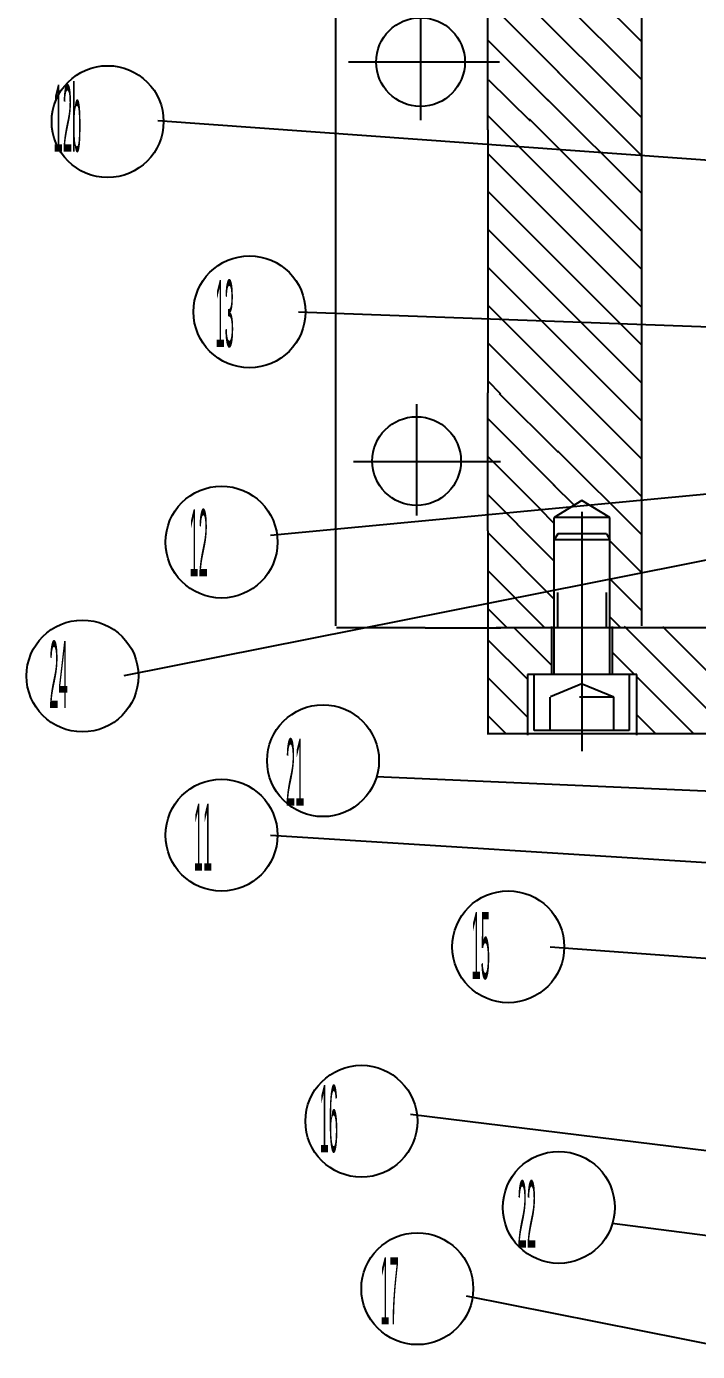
# Model space of a CAD drawing. Extents: x 0.6 to 11.2, y 0 to 9.3.
# Drawn here: x 0.613 to 2.582, y 0.599 to 4.49 of the extents above; entities that cross this region are included whole.
import ezdxf

# ---------------------------------------------------------------- set-up
doc = ezdxf.new("R2010")
doc.units = 0
doc.header["$LTSCALE"] = 10
doc.linetypes.add('DASHDOT', pattern=[1, 0.5, -0.25, 0, -0.25])
doc.linetypes.add('DOT', pattern=[0.25, 0, -0.25])
doc.layers.add('1', color=1, linetype='CONTINUOUS')

msp = doc.modelspace()

# ---------------------------------------------------------------- linework, layer by layer
at = {"layer": '1', "color": 0, "linetype": 'CONTINUOUS'}
for p, q in [((1.9669, 4.1862), (1.9669, 6.0404)), ((1.5208, 2.7302), (1.5208, 5.9608)), ((2.4175, 5.3201), (2.4175, 2.7302)), ((2.4175, 4.4452), (1.9773, 4.8854)), ((2.4175, 4.3339), (1.9773, 4.7741)), ((2.4174, 4.2226), (1.9773, 4.6627)), ((2.1761, 4.3533), (1.9682, 4.5609)), ((2.1453, 4.2707), (1.9663, 4.4494)), ((2.0914, 4.2111), (1.9701, 4.3322)), ((2.4174, 4.1112), (2.1723, 4.3564)), ((2.4174, 3.9999), (2.1421, 4.2751)), ((2.8743, 4.0777), (0.9981, 4.2125)), ((2.0125, 4.1822), (1.9663, 4.2284)), ((2.4174, 3.8885), (2.0889, 4.2171)), ((1.9669, 4.1862), (1.9669, 3.4135)), ((2.4174, 3.7772), (2.0112, 4.1833)), ((2.4174, 3.6659), (1.9663, 4.1169)), ((2.4174, 3.5545), (1.9663, 4.0056)), ((2.4173, 3.4432), (1.9663, 3.8942)), ((2.4173, 3.3318), (1.9663, 3.7829)), ((2.4173, 3.2205), (1.9663, 3.6715)), ((1.411, 3.6517), (3.1142, 3.5902)), ((2.4173, 3.1091), (1.9663, 3.5602)), ((2.0052, 3.4099), (1.9663, 3.4488)), ((1.9669, 3.0083), (1.9669, 3.4135)), ((2.1742, 3.2382), (2.0009, 3.4112)), ((2.1646, 3.1402), (1.9682, 3.3363)), ((2.4173, 2.9978), (2.1725, 3.2426)), ((2.1222, 3.071), (1.9682, 3.2248)), ((3.9143, 3.1821), (0.8986, 2.5833)), ((1.3289, 2.9961), (2.8474, 3.1395)), ((2.0548, 3.0268), (1.9682, 3.1133)), ((2.2201, 3.0836), (2.1598, 3.1439)), ((2.1617, 3.0307), (2.118, 3.0744)), ((2.2426, 3.0975), (2.1617, 3.0476)), ((2.3245, 3.0476), (2.2426, 3.0975)), ((2.1617, 2.5865), (2.1617, 3.0476)), ((2.3245, 3.0476), (2.1617, 3.0476)), ((2.3245, 2.5865), (2.3245, 3.0476)), ((2.1616, 2.8081), (1.9663, 3.0034)), ((1.9669, 3.0083), (1.9669, 2.7256)), ((2.1616, 2.9194), (2.0531, 3.0279)), ((2.1716, 3.0003), (2.1617, 2.9823)), ((2.3147, 3.0003), (2.1716, 3.0003)), ((2.3147, 3.0003), (2.3245, 2.9823)), ((2.3245, 2.9823), (2.1617, 2.9823)), ((2.4173, 2.8865), (2.3244, 2.9794)), ((2.1333, 2.725), (1.9663, 2.892)), ((2.4173, 2.7751), (2.3241, 2.8683)), ((2.022, 2.725), (1.9663, 2.7807)), ((1.7824, 2.7243), (1.5231, 2.7243)), ((1.7824, 2.7243), (2.0044, 2.7243)), ((1.9664, 2.7244), (1.9664, 2.4112)), ((3.6632, 2.7243), (1.991, 2.7243)), ((2.1534, 2.6139), (2.0435, 2.7238)), ((2.1541, 2.6759), (2.1541, 2.7277)), ((2.356, 2.725), (2.3238, 2.7572)), ((2.3323, 2.6759), (2.3323, 2.7277)), ((2.6826, 2.4125), (2.3677, 2.7274)), ((2.7889, 2.4175), (2.48, 2.7264)), ((2.0823, 2.5737), (1.967, 2.689)), ((2.1541, 2.587), (2.1541, 2.6759)), ((2.3323, 2.587), (2.3323, 2.6759)), ((2.3967, 2.587), (2.3323, 2.6514)), ((2.0823, 2.4623), (1.9667, 2.5779)), ((2.4036, 2.587), (2.0828, 2.587)), ((2.0828, 2.587), (2.0828, 2.4092)), ((2.103, 2.4222), (2.103, 2.5878)), ((2.3812, 2.5878), (2.3812, 2.4222)), ((2.4036, 2.4092), (2.4036, 2.587)), ((2.5713, 2.4125), (2.4036, 2.5801)), ((2.0214, 2.4118), (1.9665, 2.4667)), ((2.4599, 2.4125), (2.404, 2.4683)), ((2.0297, 2.4124), (1.9645, 2.4124)), ((3.2662, 2.4124), (2.0297, 2.4124)), ((2.3812, 2.4222), (2.103, 2.4222)), ((1.6392, 2.2878), (4.2142, 2.1741)), ((1.3289, 2.1151), (3.2988, 1.9922)), ((2.1497, 1.7873), (2.7038, 1.7463)), ((1.7393, 1.2956), (2.7448, 1.1727)), ((2.3311, 0.976), (3.9953, 0.7574)), ((1.9035, 0.7629), (2.7243, 0.599))]:
    msp.add_line(p, q, dxfattribs=at)
at = {"layer": '1', "color": 0, "linetype": 'DASHDOT'}
for p, q in [((1.7692, 4.5588), (1.7692, 4.2149)), ((1.5579, 4.3854), (2.0007, 4.3854)), ((1.7576, 3.3803), (1.7576, 3.0538)), ((1.5724, 3.2127), (2.0036, 3.2127)), ((2.2423, 3.0643), (2.2423, 2.362))]:
    msp.add_line(p, q, dxfattribs=at)
at = {"layer": '1', "color": 0, "linetype": 'DOT'}
for p, q in [((2.1716, 2.7277), (2.1716, 3.0476)), ((2.3147, 2.7277), (2.3147, 3.0493)), ((2.2428, 2.559), (2.1483, 2.5205)), ((2.3359, 2.5205), (2.2428, 2.559)), ((2.3359, 2.5205), (2.1483, 2.5205)), ((2.1483, 2.5205), (2.1483, 2.4219)), ((2.3359, 2.4219), (2.3359, 2.5205))]:
    msp.add_line(p, q, dxfattribs=at)
at = {"layer": '1', "color": 0, "linetype": 'CONTINUOUS'}
for centre, radius in [((1.7692, 4.3852), 0.1302), ((0.8512, 4.2103), 0.1642), ((1.2673, 3.6517), 0.1642), ((1.7576, 3.2136), 0.1302), ((1.1853, 2.9756), 0.1642), ((0.7773, 2.5825), 0.1642), ((1.4831, 2.3337), 0.1642), ((1.1853, 2.1151), 0.1642), ((2.0266, 1.7873), 0.1642), ((1.5957, 1.2751), 0.1642), ((2.175, 1.022), 0.1642), ((1.7598, 0.7834), 0.1642)]:
    msp.add_circle(centre, radius, dxfattribs=at)

# ---------------------------------------------------------------- texts
at = {"layer": '1', "color": 0, "width": 0.185023}
for s, p in [('12b', (0.6925, 4.1221)), ('13', (1.1675, 3.5488)), ('12', (1.0911, 2.8751)), ('24', (0.6801, 2.4887)), ('21', (1.3741, 2.2017)), ('11', (1.1038, 2.0106)), ('15', (1.9187, 1.6928)), ('16', (1.4731, 1.1843)), ('22', (2.0539, 0.9041)), ('17', (1.6513, 0.6784))]:
    msp.add_text(s, height=0.19685, dxfattribs=at).set_placement(p)

doc.saveas('drawing.dxf')
